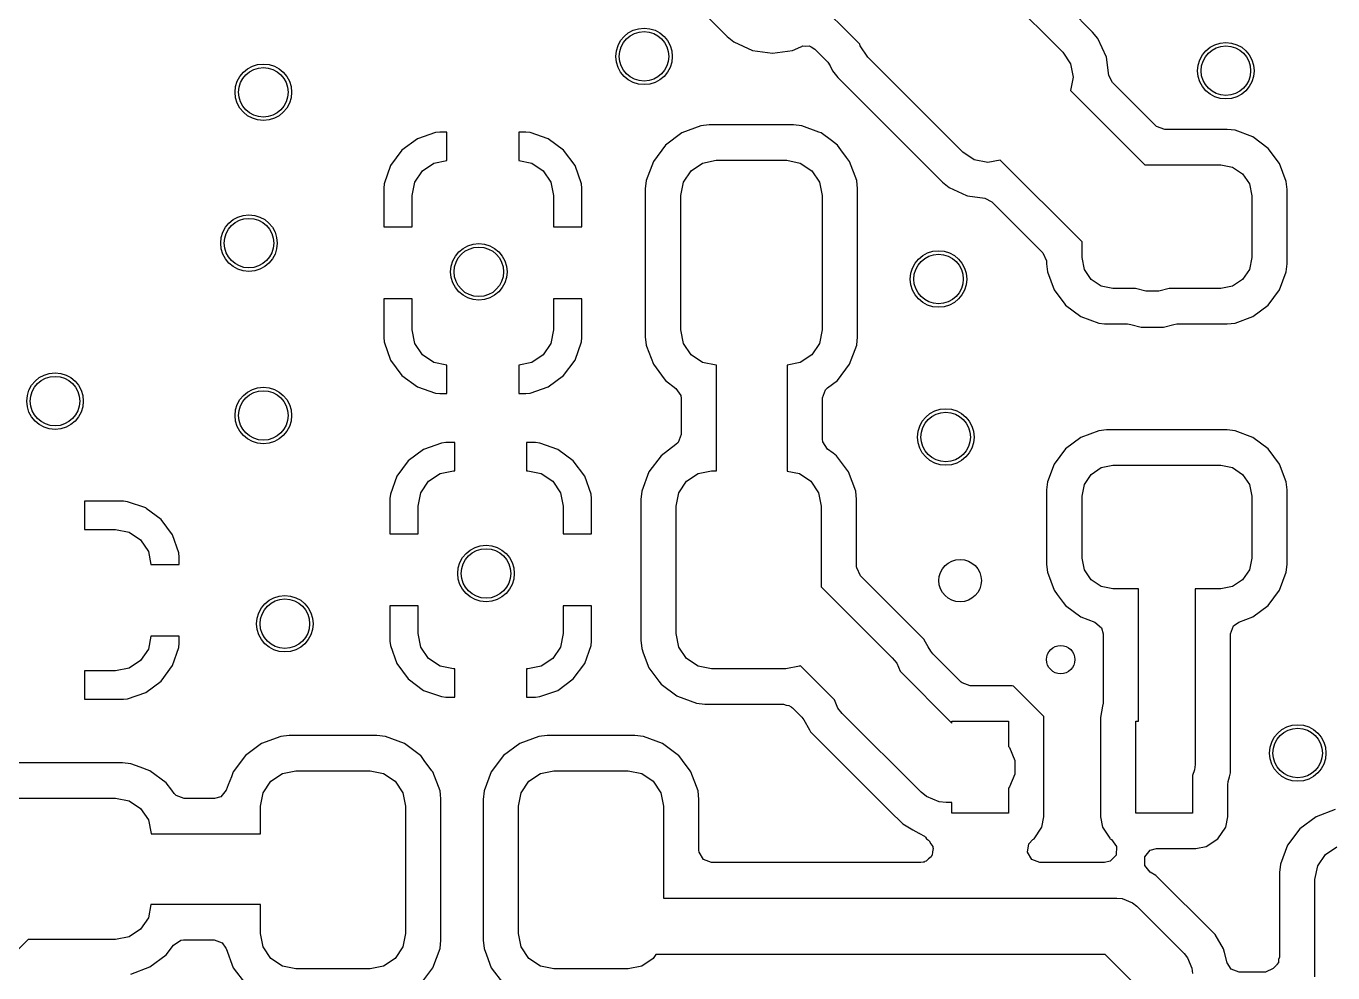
# Model space of a CAD drawing. Extents: x 4.82 to 6.81, y -4.86 to -2.87.
# Drawn here: x 5.8729 to 6.2367, y -4.2641 to -4.0005 of the extents above; entities that cross this region are included whole.
import ezdxf

# ---------------------------------------------------------------- set-up
doc = ezdxf.new("R2010")
doc.units = 0
doc.header["$MEASUREMENT"] = 0
doc.layers.add('BLACK', color=7, linetype='CONTINUOUS')

msp = doc.modelspace()

# ---------------------------------------------------------------- linework, layer by layer
at = {"layer": 'BLACK', "linetype": 'CONTINUOUS'}
for p, q in [((6.13503, -3.98134), (6.16148, -4.00779)), ((6.05147, -3.98683), (6.06805, -4.00341)), ((6.10497, -4.0055), (6.09109, -3.99163)), ((6.16979, -4.00215), (6.16333, -3.99568)), ((6.06805, -4.00341), (6.06989, -4.00489)), ((6.06989, -4.00489), (6.07505, -4.00725)), ((6.10506, -4.00598), (6.10497, -4.0055)), ((6.17127, -4.00398), (6.16979, -4.00215)), ((6.17362, -4.00914), (6.17127, -4.00398)), ((6.07505, -4.00725), (6.08065, -4.00805)), ((6.08065, -4.00805), (6.08626, -4.00725)), ((6.08626, -4.00725), (6.08852, -4.00622)), ((6.08852, -4.00622), (6.08882, -4.0062)), ((6.08882, -4.0062), (6.08906, -4.00602)), ((6.08906, -4.00602), (6.08998, -4.0061)), ((6.08998, -4.0061), (6.0909, -4.00603)), ((6.0909, -4.00603), (6.09121, -4.00621)), ((6.09121, -4.00621), (6.09145, -4.00623)), ((6.09145, -4.00623), (6.09245, -4.00693)), ((6.09245, -4.00693), (6.09604, -4.01052)), ((6.1072, -4.00918), (6.10506, -4.00598)), ((6.13364, -4.03563), (6.1072, -4.00918)), ((6.16148, -4.00779), (6.16362, -4.01098)), ((6.17435, -4.01421), (6.17362, -4.00914)), ((6.09604, -4.01052), (6.09675, -4.01155)), ((6.09675, -4.01155), (6.09741, -4.01298)), ((6.09741, -4.01298), (6.09741, -4.01298)), ((6.09741, -4.01298), (6.09889, -4.01482)), ((6.16362, -4.01098), (6.16436, -4.01475)), ((6.09889, -4.01482), (6.128, -4.04393)), ((6.16436, -4.01475), (6.16363, -4.01843)), ((6.17534, -4.01619), (6.17435, -4.01421)), ((6.1874, -4.02824), (6.17534, -4.01619)), ((6.16363, -4.01843), (6.18434, -4.03913)), ((5.98682, -4.03011), (5.98178, -4.03187)), ((5.98802, -4.02999), (5.98682, -4.03011)), ((5.98802, -4.02999), (5.98802, -4.02999)), ((5.99, -4.02999), (5.98802, -4.02999)), ((5.99, -4.0379), (5.99, -4.02999)), ((5.99, -4.02999), (5.99, -4.02999)), ((6.01197, -4.02999), (6.01, -4.02999)), ((6.01, -4.02999), (6.01, -4.02999)), ((6.01, -4.02999), (6.01, -4.0379)), ((6.01317, -4.03011), (6.01197, -4.02999)), ((6.01821, -4.03187), (6.01317, -4.03011)), ((6.01317, -4.03011), (6.01317, -4.03011)), ((6.05542, -4.03024), (6.05088, -4.03363)), ((6.06073, -4.02826), (6.05542, -4.03024)), ((6.05542, -4.03024), (6.05542, -4.03024)), ((6.06307, -4.028), (6.06073, -4.02826)), ((6.08653, -4.028), (6.06307, -4.028)), ((6.06307, -4.028), (6.06307, -4.028)), ((6.08887, -4.02826), (6.08653, -4.028)), ((6.08887, -4.02826), (6.08887, -4.02826)), ((6.09353, -4.02999), (6.08887, -4.02826)), ((6.08887, -4.02826), (6.08887, -4.02826)), ((6.09418, -4.03024), (6.09353, -4.02999)), ((6.09706, -4.03239), (6.09418, -4.03024)), ((6.09418, -4.03024), (6.09418, -4.03024)), ((6.18762, -4.02845), (6.1874, -4.02824)), ((6.18987, -4.02927), (6.18762, -4.02845)), ((6.20724, -4.02927), (6.18987, -4.02927)), ((6.20944, -4.02951), (6.20724, -4.02927)), ((6.20724, -4.02927), (6.20724, -4.02927)), ((6.21441, -4.03136), (6.20944, -4.02951)), ((6.20944, -4.02951), (6.20944, -4.02951)), ((6.20944, -4.02951), (6.20944, -4.02951)), ((5.98178, -4.03187), (5.97749, -4.03504)), ((6.02251, -4.03504), (6.01821, -4.03187)), ((6.05088, -4.03363), (6.04749, -4.03817)), ((6.05088, -4.03363), (6.05088, -4.03363)), ((6.09872, -4.03363), (6.09706, -4.03239)), ((6.09971, -4.03496), (6.09872, -4.03363)), ((6.21867, -4.03455), (6.21441, -4.03136)), ((6.22185, -4.0388), (6.21867, -4.03455)), ((5.97749, -4.03504), (5.97431, -4.03934)), ((5.97749, -4.03504), (5.97749, -4.03504)), ((5.98639, -4.03862), (5.99, -4.0379)), ((6.01, -4.0379), (6.01361, -4.03862)), ((6.02568, -4.03934), (6.02251, -4.03504)), ((6.02251, -4.03504), (6.02251, -4.03504)), ((6.04749, -4.03817), (6.04551, -4.04348)), ((6.04749, -4.03817), (6.04749, -4.03817)), ((6.06119, -4.03862), (6.06496, -4.03787)), ((6.06496, -4.03787), (6.08464, -4.03787)), ((6.08464, -4.03787), (6.08841, -4.03862)), ((6.10128, -4.03705), (6.09971, -4.03496)), ((6.10212, -4.03817), (6.10128, -4.03705)), ((6.1041, -4.04348), (6.10212, -4.03817)), ((6.13684, -4.03776), (6.13364, -4.03563)), ((6.1406, -4.03851), (6.13684, -4.03776)), ((6.14405, -4.03782), (6.1406, -4.03851)), ((6.16684, -4.06061), (6.14405, -4.03782)), ((5.97431, -4.03934), (5.97255, -4.04438)), ((5.98106, -4.04394), (5.9832, -4.04075)), ((5.9832, -4.04075), (5.98639, -4.03862)), ((6.01361, -4.03862), (6.0168, -4.04075)), ((6.0168, -4.04075), (6.01893, -4.04394)), ((6.02744, -4.04438), (6.02568, -4.03934)), ((6.05587, -4.04394), (6.058, -4.04075)), ((6.058, -4.04075), (6.06119, -4.03862)), ((6.08841, -4.03862), (6.0916, -4.04075)), ((6.0916, -4.04075), (6.09374, -4.04394)), ((6.18434, -4.03913), (6.20547, -4.03913)), ((6.20547, -4.03913), (6.20876, -4.03979)), ((6.20876, -4.03979), (6.21156, -4.04165)), ((6.21156, -4.04165), (6.21343, -4.04445)), ((6.22371, -4.04378), (6.22185, -4.0388)), ((5.97255, -4.04438), (5.97244, -4.04558)), ((5.97244, -4.04558), (5.97244, -4.05641)), ((5.97255, -4.04438), (5.97255, -4.04438)), ((5.98031, -4.04771), (5.98106, -4.04394)), ((6.01893, -4.04394), (6.01968, -4.04771)), ((6.02756, -4.04558), (6.02744, -4.04438)), ((6.02756, -4.05641), (6.02756, -4.04558)), ((6.02756, -4.04558), (6.02756, -4.04558)), ((6.04551, -4.04348), (6.04525, -4.04582)), ((6.05512, -4.04771), (6.05587, -4.04394)), ((6.09374, -4.04394), (6.09449, -4.04771)), ((6.10435, -4.04582), (6.1041, -4.04348)), ((6.128, -4.04393), (6.12984, -4.04541)), ((6.12984, -4.04541), (6.13467, -4.04762)), ((6.21343, -4.04445), (6.21408, -4.04774)), ((6.22394, -4.04598), (6.22371, -4.04378)), ((5.98031, -4.05641), (5.98031, -4.04771)), ((6.01968, -4.04771), (6.01968, -4.05641)), ((6.04525, -4.04582), (6.04525, -4.087)), ((6.05512, -4.08511), (6.05512, -4.04771)), ((6.09449, -4.04771), (6.09449, -4.08511)), ((6.10435, -4.087), (6.10435, -4.04582)), ((6.13467, -4.04762), (6.13499, -4.04777)), ((6.13499, -4.04777), (6.13974, -4.04845)), ((6.13974, -4.04845), (6.14172, -4.04944)), ((6.21408, -4.04774), (6.21408, -4.06497)), ((6.22394, -4.06674), (6.22394, -4.04598)), ((6.14172, -4.04944), (6.15595, -4.06367)), ((5.97244, -4.05641), (5.97244, -4.05641)), ((5.97244, -4.05641), (5.98031, -4.05641)), ((6.01968, -4.05641), (6.02756, -4.05641)), ((6.02756, -4.05641), (6.02756, -4.05641)), ((6.15595, -4.06367), (6.15696, -4.06584)), ((6.16684, -4.06497), (6.16684, -4.06061)), ((6.15696, -4.06584), (6.15697, -4.06614)), ((6.15697, -4.06614), (6.15697, -4.06674)), ((6.15697, -4.06674), (6.15721, -4.06894)), ((6.16749, -4.06826), (6.16684, -4.06497)), ((6.21408, -4.06497), (6.21343, -4.06826)), ((6.22371, -4.06894), (6.22394, -4.06674)), ((6.15721, -4.06894), (6.15721, -4.06894)), ((6.15721, -4.06894), (6.15721, -4.06894)), ((6.15721, -4.06894), (6.15907, -4.07391)), ((6.16936, -4.07106), (6.16749, -4.06826)), ((6.17215, -4.07293), (6.16936, -4.07106)), ((6.21156, -4.07106), (6.20876, -4.07293)), ((6.21343, -4.06826), (6.21156, -4.07106)), ((6.22185, -4.07391), (6.22371, -4.06894)), ((6.15907, -4.07391), (6.16094, -4.07641)), ((6.17545, -4.07358), (6.17215, -4.07293)), ((6.18174, -4.07358), (6.17545, -4.07358)), ((6.18461, -4.07435), (6.18174, -4.07358)), ((6.1882, -4.07435), (6.18461, -4.07435)), ((6.19107, -4.07358), (6.1882, -4.07435)), ((6.20547, -4.07358), (6.19107, -4.07358)), ((6.20876, -4.07293), (6.20547, -4.07358)), ((6.21867, -4.07817), (6.22185, -4.07391)), ((5.97244, -4.07641), (5.97244, -4.08725)), ((5.98031, -4.07641), (5.97244, -4.07641)), ((5.97244, -4.07641), (5.97244, -4.07641)), ((5.98031, -4.08511), (5.98031, -4.07641)), ((6.02756, -4.07641), (6.01968, -4.07641)), ((6.01968, -4.07641), (6.01968, -4.08511)), ((6.02756, -4.08725), (6.02756, -4.07641)), ((6.02756, -4.07641), (6.02756, -4.07641)), ((6.16094, -4.07641), (6.16187, -4.07766)), ((6.16187, -4.07766), (6.16225, -4.07817)), ((6.16225, -4.07817), (6.1665, -4.08135)), ((6.21441, -4.08135), (6.21867, -4.07817)), ((6.1665, -4.08135), (6.17148, -4.08321)), ((6.20944, -4.08321), (6.21441, -4.08135)), ((5.98106, -4.08888), (5.98031, -4.08511)), ((6.01968, -4.08511), (6.01893, -4.08888)), ((6.05587, -4.08888), (6.05512, -4.08511)), ((6.09449, -4.08511), (6.09374, -4.08888)), ((6.17148, -4.08321), (6.17311, -4.08338)), ((6.17311, -4.08338), (6.17368, -4.08344)), ((6.17368, -4.08344), (6.17368, -4.08344)), ((6.17368, -4.08344), (6.17368, -4.08344)), ((6.17368, -4.08344), (6.17953, -4.08344)), ((6.17953, -4.08344), (6.18043, -4.08356)), ((6.18043, -4.08356), (6.18329, -4.08433)), ((6.18329, -4.08433), (6.18329, -4.08433)), ((6.18329, -4.08433), (6.18952, -4.08433)), ((6.18952, -4.08433), (6.19238, -4.08356)), ((6.18952, -4.08433), (6.18952, -4.08433)), ((6.19238, -4.08356), (6.19328, -4.08344)), ((6.19328, -4.08344), (6.20724, -4.08344)), ((6.20724, -4.08344), (6.20944, -4.08321)), ((6.20724, -4.08344), (6.20724, -4.08344)), ((5.97244, -4.08725), (5.97255, -4.08844)), ((5.97255, -4.08844), (5.97431, -4.09348)), ((5.9832, -4.09207), (5.98106, -4.08888)), ((6.01893, -4.08888), (6.0168, -4.09207)), ((6.02568, -4.09348), (6.02744, -4.08844)), ((6.02744, -4.08844), (6.02756, -4.08725)), ((6.02744, -4.08844), (6.02744, -4.08844)), ((6.04525, -4.087), (6.04525, -4.087)), ((6.04525, -4.087), (6.04551, -4.08934)), ((6.04551, -4.08934), (6.04551, -4.08934)), ((6.04551, -4.08934), (6.04551, -4.08934)), ((6.04551, -4.08934), (6.04562, -4.08964)), ((6.058, -4.09207), (6.05587, -4.08888)), ((6.09374, -4.08888), (6.0916, -4.09207)), ((6.10212, -4.09465), (6.1041, -4.08934)), ((6.1041, -4.08934), (6.10435, -4.087)), ((5.98639, -4.0942), (5.9832, -4.09207)), ((6.0168, -4.09207), (6.01361, -4.0942)), ((6.04562, -4.08964), (6.04749, -4.09465)), ((6.06119, -4.0942), (6.058, -4.09207)), ((6.0916, -4.09207), (6.08841, -4.0942)), ((5.97431, -4.09348), (5.97749, -4.09778)), ((5.99, -4.09492), (5.98639, -4.0942)), ((5.99, -4.10283), (5.99, -4.09492)), ((6.01361, -4.0942), (6.01, -4.09492)), ((6.01, -4.09492), (6.01, -4.10283)), ((6.02251, -4.09778), (6.02568, -4.09348)), ((6.04749, -4.09465), (6.04749, -4.09465)), ((6.04749, -4.09465), (6.05054, -4.09874)), ((6.06496, -4.09495), (6.06119, -4.0942)), ((6.06506, -4.09495), (6.06496, -4.09495)), ((6.06506, -4.12435), (6.06506, -4.09495)), ((6.08841, -4.0942), (6.08474, -4.09493)), ((6.08474, -4.09493), (6.08474, -4.12443)), ((6.09872, -4.09919), (6.10212, -4.09465)), ((5.97749, -4.09778), (5.97749, -4.09778)), ((5.97749, -4.09778), (5.98178, -4.10095)), ((6.01821, -4.10095), (6.02251, -4.09778)), ((6.02251, -4.09778), (6.02251, -4.09778)), ((6.05054, -4.09874), (6.05088, -4.09919)), ((6.05088, -4.09919), (6.05379, -4.10137)), ((6.09601, -4.10122), (6.09872, -4.09919)), ((5.98178, -4.10095), (5.98682, -4.10272)), ((5.98682, -4.10272), (5.98682, -4.10272)), ((5.98682, -4.10272), (5.98802, -4.10283)), ((5.98802, -4.10283), (5.99, -4.10283)), ((5.99, -4.10283), (5.99, -4.10283)), ((6.01, -4.10283), (6.01, -4.10283)), ((6.01, -4.10283), (6.01197, -4.10283)), ((6.01197, -4.10283), (6.01317, -4.10272)), ((6.01197, -4.10283), (6.01197, -4.10283)), ((6.01317, -4.10272), (6.01821, -4.10095)), ((6.05379, -4.10137), (6.0551, -4.10337)), ((6.0551, -4.10337), (6.05519, -4.10417)), ((6.0946, -4.10402), (6.09542, -4.10177)), ((6.09542, -4.10177), (6.09601, -4.10122)), ((6.05519, -4.10417), (6.05519, -4.11421)), ((6.0946, -4.11548), (6.0946, -4.10402)), ((6.05519, -4.11421), (6.05437, -4.11646)), ((6.17148, -4.11317), (6.1665, -4.11502)), ((6.17368, -4.11293), (6.17148, -4.11317)), ((6.20724, -4.11293), (6.17368, -4.11293)), ((6.17368, -4.11293), (6.17368, -4.11293)), ((6.20944, -4.11317), (6.20724, -4.11293)), ((6.20724, -4.11293), (6.20724, -4.11293)), ((6.21441, -4.11502), (6.20944, -4.11317)), ((6.20944, -4.11317), (6.20944, -4.11317)), ((6.20944, -4.11317), (6.20944, -4.11317)), ((5.98349, -4.11836), (5.9792, -4.12153)), ((5.98854, -4.11659), (5.98349, -4.11836)), ((5.98973, -4.11648), (5.98854, -4.11659)), ((5.9922, -4.11648), (5.98973, -4.11648)), ((5.98973, -4.11648), (5.98973, -4.11648)), ((5.9922, -4.12435), (5.9922, -4.11648)), ((5.9922, -4.11648), (5.9922, -4.11648)), ((6.01467, -4.11648), (6.0122, -4.11648)), ((6.0122, -4.11648), (6.0122, -4.11648)), ((6.0122, -4.11648), (6.0122, -4.12435)), ((6.01587, -4.11659), (6.01467, -4.11648)), ((6.02091, -4.11836), (6.01587, -4.11659)), ((6.01587, -4.11659), (6.01587, -4.11659)), ((6.0252, -4.12153), (6.02091, -4.11836)), ((6.05379, -4.11701), (6.04964, -4.12012)), ((6.05437, -4.11646), (6.05379, -4.11701)), ((6.0947, -4.11628), (6.0946, -4.11548)), ((6.09601, -4.11828), (6.0947, -4.11628)), ((6.09756, -4.11945), (6.09601, -4.11828)), ((6.16225, -4.11821), (6.15907, -4.12246)), ((6.1665, -4.11502), (6.16225, -4.11821)), ((6.16225, -4.11821), (6.16225, -4.11821)), ((6.1665, -4.11502), (6.1665, -4.11502)), ((6.21867, -4.11821), (6.21441, -4.11502)), ((6.22185, -4.12246), (6.21867, -4.11821)), ((5.9792, -4.12153), (5.97603, -4.12582)), ((5.9792, -4.12153), (5.9792, -4.12153)), ((6.02838, -4.12582), (6.0252, -4.12153)), ((6.0252, -4.12153), (6.0252, -4.12153)), ((6.04964, -4.12012), (6.04624, -4.12466)), ((6.04964, -4.12012), (6.04964, -4.12012)), ((6.09846, -4.12012), (6.09756, -4.11945)), ((6.10186, -4.12466), (6.09846, -4.12012)), ((5.97603, -4.12582), (5.97426, -4.13087)), ((5.98491, -4.12724), (5.9881, -4.1251)), ((5.9881, -4.1251), (5.99187, -4.12435)), ((5.99187, -4.12435), (5.9922, -4.12435)), ((6.0122, -4.12435), (6.01254, -4.12435)), ((6.01254, -4.12435), (6.0163, -4.1251)), ((6.0163, -4.1251), (6.01949, -4.12724)), ((6.03014, -4.13087), (6.02838, -4.12582)), ((6.04624, -4.12466), (6.04426, -4.12997)), ((6.04624, -4.12466), (6.04624, -4.12466)), ((6.05676, -4.12724), (6.05995, -4.1251)), ((6.05995, -4.1251), (6.06372, -4.12435)), ((6.06372, -4.12435), (6.06506, -4.12435)), ((6.08474, -4.12443), (6.08815, -4.1251)), ((6.08815, -4.1251), (6.09135, -4.12724)), ((6.10384, -4.12997), (6.10186, -4.12466)), ((6.15907, -4.12246), (6.15721, -4.12744)), ((6.15907, -4.12246), (6.15907, -4.12246)), ((6.16749, -4.12811), (6.16936, -4.12532)), ((6.16936, -4.12532), (6.17215, -4.12345)), ((6.17215, -4.12345), (6.17545, -4.12279)), ((6.17545, -4.12279), (6.20547, -4.12279)), ((6.20547, -4.12279), (6.20876, -4.12345)), ((6.20876, -4.12345), (6.21156, -4.12532)), ((6.21156, -4.12532), (6.21343, -4.12811)), ((6.22371, -4.12744), (6.22185, -4.12246)), ((5.98277, -4.13043), (5.98491, -4.12724)), ((6.01949, -4.12724), (6.02163, -4.13043)), ((6.05462, -4.13043), (6.05676, -4.12724)), ((6.09135, -4.12724), (6.09348, -4.13043)), ((6.15721, -4.12744), (6.15697, -4.12964)), ((6.16684, -4.13141), (6.16749, -4.12811)), ((6.21343, -4.12811), (6.21408, -4.13141)), ((6.22394, -4.12964), (6.22371, -4.12744)), ((5.89992, -4.13282), (5.88908, -4.13282)), ((5.88908, -4.13282), (5.88908, -4.13282)), ((5.88908, -4.13282), (5.88908, -4.14069)), ((5.90111, -4.13293), (5.89992, -4.13282)), ((5.90616, -4.13469), (5.90111, -4.13293)), ((5.90111, -4.13293), (5.90111, -4.13293)), ((5.97426, -4.13087), (5.97415, -4.13206)), ((5.97415, -4.13206), (5.97415, -4.14191)), ((5.97426, -4.13087), (5.97426, -4.13087)), ((5.98202, -4.1342), (5.98277, -4.13043)), ((6.02163, -4.13043), (6.02238, -4.1342)), ((6.03025, -4.13206), (6.03014, -4.13087)), ((6.03025, -4.14191), (6.03025, -4.13206)), ((6.03025, -4.13206), (6.03025, -4.13206)), ((6.04426, -4.12997), (6.04401, -4.13231)), ((6.04401, -4.13231), (6.04401, -4.17151)), ((6.05387, -4.1342), (6.05462, -4.13043)), ((6.09348, -4.13043), (6.09423, -4.1342)), ((6.10409, -4.13231), (6.10384, -4.12997)), ((6.10409, -4.15106), (6.10409, -4.13231)), ((6.10409, -4.13231), (6.10409, -4.13231)), ((6.15697, -4.12964), (6.15697, -4.1504)), ((6.16684, -4.14863), (6.16684, -4.13141)), ((6.21408, -4.13141), (6.21408, -4.14863)), ((6.22394, -4.1504), (6.22394, -4.12964)), ((5.9063, -4.1348), (5.90616, -4.13469)), ((5.91045, -4.13787), (5.9063, -4.1348)), ((5.9063, -4.1348), (5.9063, -4.1348)), ((5.98202, -4.14191), (5.98202, -4.1342)), ((6.02238, -4.1342), (6.02238, -4.14191)), ((6.05387, -4.16963), (6.05387, -4.1342)), ((6.09423, -4.1342), (6.09423, -4.1566)), ((5.91362, -4.14216), (5.91045, -4.13787)), ((5.91045, -4.13787), (5.91045, -4.13787)), ((5.88908, -4.14069), (5.89778, -4.14069)), ((5.89778, -4.14069), (5.90155, -4.14144)), ((5.90155, -4.14144), (5.90474, -4.14358)), ((5.90474, -4.14358), (5.90688, -4.14677)), ((5.91539, -4.1472), (5.91362, -4.14216)), ((5.97415, -4.14191), (5.97415, -4.14191)), ((5.97415, -4.14191), (5.98202, -4.14191)), ((6.02238, -4.14191), (6.03025, -4.14191)), ((6.03025, -4.14191), (6.03025, -4.14191)), ((5.90688, -4.14677), (5.90759, -4.15038)), ((5.9155, -4.1484), (5.91539, -4.1472)), ((5.90759, -4.15038), (5.9155, -4.15038)), ((5.9155, -4.15038), (5.9155, -4.1484)), ((5.9155, -4.1484), (5.9155, -4.1484)), ((5.9155, -4.15038), (5.9155, -4.15038)), ((6.1041, -4.15137), (6.10409, -4.15106)), ((6.15697, -4.1504), (6.15721, -4.1526)), ((6.16749, -4.15193), (6.16684, -4.14863)), ((6.21408, -4.14863), (6.21343, -4.15193)), ((6.22371, -4.1526), (6.22394, -4.1504)), ((6.10512, -4.15354), (6.1041, -4.15137)), ((6.11903, -4.16745), (6.10512, -4.15354)), ((6.15721, -4.1526), (6.15721, -4.1526)), ((6.15721, -4.1526), (6.15721, -4.1526)), ((6.15721, -4.1526), (6.15907, -4.15758)), ((6.16936, -4.15472), (6.16749, -4.15193)), ((6.17215, -4.15659), (6.16936, -4.15472)), ((6.21156, -4.15472), (6.20876, -4.15659)), ((6.21343, -4.15193), (6.21156, -4.15472)), ((6.22185, -4.15758), (6.22371, -4.1526)), ((6.09423, -4.1566), (6.11401, -4.17638)), ((6.15907, -4.15758), (6.15996, -4.15877)), ((6.17545, -4.15724), (6.17215, -4.15659)), ((6.18258, -4.15724), (6.17545, -4.15724)), ((6.18258, -4.19409), (6.18258, -4.15724)), ((6.20547, -4.15724), (6.19833, -4.15724)), ((6.19833, -4.15724), (6.19833, -4.20612)), ((6.20876, -4.15659), (6.20547, -4.15724)), ((6.21867, -4.16183), (6.22185, -4.15758)), ((5.97415, -4.16191), (5.97415, -4.17176)), ((5.98202, -4.16191), (5.97415, -4.16191)), ((5.97415, -4.16191), (5.97415, -4.16191)), ((5.98202, -4.16963), (5.98202, -4.16191)), ((6.03025, -4.16191), (6.02238, -4.16191)), ((6.02238, -4.16191), (6.02238, -4.16963)), ((6.03025, -4.17176), (6.03025, -4.16191)), ((6.03025, -4.16191), (6.03025, -4.16191)), ((6.15996, -4.15877), (6.16163, -4.161)), ((6.16163, -4.161), (6.16225, -4.16183)), ((6.16225, -4.16183), (6.1665, -4.16501)), ((6.21441, -4.16501), (6.21867, -4.16183)), ((6.1665, -4.16501), (6.1665, -4.16501)), ((6.1665, -4.16501), (6.1665, -4.16501)), ((6.1665, -4.16501), (6.1665, -4.16501)), ((6.1665, -4.16501), (6.17044, -4.16648)), ((6.21047, -4.16648), (6.21441, -4.16501)), ((6.11915, -4.16757), (6.11903, -4.16745)), ((6.11903, -4.16745), (6.11903, -4.16745)), ((6.12282, -4.17124), (6.11915, -4.16757)), ((6.11915, -4.16757), (6.11915, -4.16757)), ((6.17044, -4.16648), (6.17227, -4.16804)), ((6.17227, -4.16804), (6.17272, -4.16976)), ((6.20819, -4.16976), (6.20901, -4.16751)), ((6.20901, -4.16751), (6.21047, -4.16648)), ((5.90759, -4.17038), (5.90688, -4.17399)), ((5.9155, -4.17038), (5.90759, -4.17038)), ((5.91539, -4.17355), (5.9155, -4.17235)), ((5.9155, -4.17235), (5.9155, -4.17038)), ((5.9155, -4.17038), (5.9155, -4.17038)), ((5.97415, -4.17176), (5.97426, -4.17296)), ((5.97426, -4.17296), (5.97603, -4.178)), ((5.98277, -4.1734), (5.98202, -4.16963)), ((6.02238, -4.16963), (6.02163, -4.1734)), ((6.02838, -4.178), (6.03014, -4.17296)), ((6.03014, -4.17296), (6.03025, -4.17176)), ((6.03014, -4.17296), (6.03014, -4.17296)), ((6.04401, -4.17151), (6.04401, -4.17152)), ((6.04401, -4.17152), (6.04426, -4.17386)), ((6.05462, -4.1734), (6.05387, -4.16963)), ((6.12329, -4.17206), (6.12282, -4.17124)), ((6.12282, -4.17124), (6.12282, -4.17124)), ((6.12282, -4.17124), (6.12282, -4.17124)), ((6.12404, -4.17336), (6.12329, -4.17206)), ((6.17272, -4.16976), (6.17272, -4.18907)), ((6.20819, -4.20845), (6.20819, -4.16976)), ((5.90688, -4.17399), (5.90474, -4.17718)), ((5.91362, -4.17859), (5.91539, -4.17355)), ((5.91539, -4.17355), (5.91539, -4.17355)), ((5.98491, -4.17659), (5.98277, -4.1734)), ((5.9881, -4.17872), (5.98491, -4.17659)), ((6.01949, -4.17659), (6.0163, -4.17872)), ((6.02163, -4.1734), (6.01949, -4.17659)), ((6.04426, -4.17386), (6.04426, -4.17386)), ((6.04426, -4.17386), (6.04426, -4.17386)), ((6.04426, -4.17386), (6.04468, -4.17498)), ((6.04468, -4.17498), (6.04624, -4.17917)), ((6.05676, -4.17659), (6.05462, -4.1734)), ((6.05995, -4.17872), (6.05676, -4.17659)), ((6.11401, -4.17638), (6.11524, -4.17787)), ((6.12475, -4.17458), (6.12404, -4.17336)), ((6.12531, -4.17531), (6.12475, -4.17458)), ((6.1332, -4.1832), (6.12531, -4.17531)), ((5.89778, -4.18006), (5.88908, -4.18006)), ((5.88908, -4.18006), (5.88908, -4.18794)), ((5.90155, -4.17931), (5.89778, -4.18006)), ((5.90474, -4.17718), (5.90155, -4.17931)), ((5.91045, -4.18289), (5.91362, -4.17859)), ((5.97603, -4.178), (5.9792, -4.1823)), ((5.99187, -4.17947), (5.9881, -4.17872)), ((5.9922, -4.17947), (5.99187, -4.17947)), ((5.9922, -4.18735), (5.9922, -4.17947)), ((6.01254, -4.17947), (6.0122, -4.17947)), ((6.0122, -4.17947), (6.0122, -4.18735)), ((6.0163, -4.17872), (6.01254, -4.17947)), ((6.0252, -4.1823), (6.02838, -4.178)), ((6.04624, -4.17917), (6.04624, -4.17917)), ((6.04624, -4.17917), (6.04903, -4.18289)), ((6.06372, -4.17947), (6.05995, -4.17872)), ((6.08439, -4.17947), (6.06372, -4.17947)), ((6.08815, -4.17872), (6.08439, -4.17947)), ((6.08837, -4.17858), (6.08815, -4.17872)), ((6.09794, -4.18815), (6.08837, -4.17858)), ((6.11524, -4.17787), (6.11524, -4.17787)), ((6.11524, -4.17787), (6.11617, -4.18012)), ((6.11617, -4.18012), (6.13063, -4.19458)), ((5.90616, -4.18606), (5.91045, -4.18289)), ((5.91045, -4.18289), (5.91045, -4.18289)), ((5.9792, -4.1823), (5.9792, -4.1823)), ((5.9792, -4.1823), (5.98349, -4.18547)), ((6.02091, -4.18547), (6.0252, -4.1823)), ((6.0252, -4.1823), (6.0252, -4.1823)), ((6.04903, -4.18289), (6.04964, -4.18371)), ((6.04964, -4.18371), (6.04964, -4.18371)), ((6.04964, -4.18371), (6.05402, -4.18698)), ((6.13343, -4.18341), (6.1332, -4.1832)), ((6.13568, -4.18423), (6.13343, -4.18341)), ((5.90111, -4.18782), (5.90616, -4.18606)), ((5.98349, -4.18547), (5.98854, -4.18723)), ((5.98854, -4.18723), (5.98854, -4.18723)), ((5.98854, -4.18723), (5.98973, -4.18735)), ((5.98973, -4.18735), (5.9922, -4.18735)), ((5.9922, -4.18735), (5.9922, -4.18735)), ((6.0122, -4.18735), (6.0122, -4.18735)), ((6.0122, -4.18735), (6.01467, -4.18735)), ((6.01467, -4.18735), (6.01587, -4.18723)), ((6.01467, -4.18735), (6.01467, -4.18735)), ((6.01587, -4.18723), (6.02091, -4.18547)), ((6.05402, -4.18698), (6.05418, -4.1871)), ((6.05418, -4.1871), (6.05948, -4.18908)), ((6.14735, -4.18423), (6.13568, -4.18423)), ((6.14773, -4.18431), (6.14735, -4.18423)), ((6.14735, -4.18423), (6.14735, -4.18423)), ((6.15617, -4.19274), (6.14773, -4.18431)), ((5.88908, -4.18794), (5.88908, -4.18794)), ((5.88908, -4.18794), (5.89992, -4.18794)), ((5.89992, -4.18794), (5.90111, -4.18782)), ((5.89992, -4.18794), (5.89992, -4.18794)), ((6.05948, -4.18908), (6.06183, -4.18933)), ((6.06183, -4.18933), (6.08373, -4.18933)), ((6.08373, -4.18933), (6.08445, -4.1896)), ((6.08445, -4.1896), (6.08521, -4.18966)), ((6.08521, -4.18966), (6.08584, -4.1901)), ((6.08584, -4.1901), (6.08598, -4.19015)), ((6.08598, -4.19015), (6.08621, -4.19036)), ((6.08621, -4.19036), (6.0888, -4.19295)), ((6.09887, -4.19039), (6.09794, -4.18815)), ((6.10009, -4.19188), (6.09887, -4.19039)), ((6.09887, -4.19039), (6.09887, -4.19039)), ((6.17259, -4.18991), (6.17197, -4.19302)), ((6.17272, -4.18907), (6.17256, -4.1899)), ((6.17256, -4.1899), (6.17259, -4.18991)), ((6.0888, -4.19295), (6.08935, -4.19368)), ((6.08935, -4.19368), (6.09096, -4.19646)), ((6.12206, -4.21385), (6.10009, -4.19188)), ((6.13063, -4.19458), (6.13063, -4.19409)), ((6.13063, -4.19409), (6.14638, -4.19409)), ((6.14638, -4.19409), (6.14638, -4.20111)), ((6.15622, -4.19302), (6.15617, -4.19274)), ((6.15622, -4.19409), (6.15622, -4.19302)), ((6.15622, -4.21968), (6.15622, -4.19409)), ((6.17197, -4.19302), (6.17197, -4.19409)), ((6.17197, -4.19409), (6.17197, -4.21968)), ((6.18181, -4.21968), (6.18181, -4.19409)), ((6.18181, -4.19409), (6.18258, -4.19409)), ((5.94373, -4.19828), (5.93842, -4.20026)), ((5.94608, -4.19803), (5.94373, -4.19828)), ((5.97052, -4.19803), (5.94608, -4.19803)), ((5.94608, -4.19803), (5.94608, -4.19803)), ((5.97287, -4.19828), (5.97052, -4.19803)), ((5.97817, -4.20026), (5.97287, -4.19828)), ((6.01558, -4.19828), (6.01027, -4.20026)), ((6.01793, -4.19803), (6.01558, -4.19828)), ((6.04237, -4.19803), (6.01793, -4.19803)), ((6.01793, -4.19803), (6.01793, -4.19803)), ((6.04472, -4.19828), (6.04237, -4.19803)), ((6.05003, -4.20026), (6.04472, -4.19828)), ((6.09096, -4.19646), (6.09128, -4.19702)), ((6.09128, -4.19702), (6.09128, -4.19702)), ((6.09128, -4.19702), (6.11325, -4.21899)), ((5.93842, -4.20026), (5.93389, -4.20366)), ((5.93842, -4.20026), (5.93842, -4.20026)), ((5.98266, -4.20362), (5.97817, -4.20026)), ((5.97817, -4.20026), (5.97817, -4.20026)), ((6.01027, -4.20026), (6.00574, -4.20366)), ((6.01027, -4.20026), (6.01027, -4.20026)), ((6.05452, -4.20362), (6.05003, -4.20026)), ((6.05003, -4.20026), (6.05003, -4.20026)), ((6.14638, -4.20111), (6.14669, -4.20142)), ((6.14669, -4.20142), (6.14816, -4.20497)), ((5.89967, -4.20563), (5.8585, -4.20563)), ((5.90201, -4.20589), (5.89967, -4.20563)), ((5.93389, -4.20366), (5.93049, -4.20819)), ((5.93389, -4.20366), (5.93389, -4.20366)), ((5.98271, -4.20366), (5.98266, -4.20362)), ((5.98371, -4.20499), (5.98271, -4.20366)), ((5.98586, -4.20787), (5.98371, -4.20499)), ((6.00574, -4.20366), (6.00234, -4.20819)), ((6.00574, -4.20366), (6.00574, -4.20366)), ((6.05456, -4.20366), (6.05452, -4.20362)), ((6.05556, -4.20499), (6.05456, -4.20366)), ((6.05771, -4.20787), (6.05556, -4.20499)), ((6.14816, -4.20497), (6.14816, -4.20881)), ((5.90465, -4.20687), (5.90201, -4.20589)), ((5.90201, -4.20589), (5.90201, -4.20589)), ((5.90201, -4.20589), (5.90201, -4.20589)), ((5.90732, -4.20787), (5.90465, -4.20687)), ((5.91186, -4.21126), (5.90732, -4.20787)), ((5.90732, -4.20787), (5.90732, -4.20787)), ((5.93049, -4.20819), (5.92999, -4.20955)), ((5.93049, -4.20819), (5.93049, -4.20819)), ((5.94101, -4.21077), (5.9442, -4.20864)), ((5.9442, -4.20864), (5.94796, -4.20789)), ((5.94796, -4.20789), (5.96863, -4.20789)), ((5.96863, -4.20789), (5.9724, -4.20864)), ((5.9724, -4.20864), (5.97559, -4.21077)), ((5.98611, -4.20819), (5.98586, -4.20787)), ((5.98809, -4.2135), (5.98611, -4.20819)), ((6.00234, -4.20819), (6.00036, -4.2135)), ((6.00234, -4.20819), (6.00234, -4.20819)), ((6.01286, -4.21077), (6.01605, -4.20864)), ((6.01605, -4.20864), (6.01982, -4.20789)), ((6.01982, -4.20789), (6.04048, -4.20789)), ((6.04048, -4.20789), (6.04425, -4.20864)), ((6.04425, -4.20864), (6.04744, -4.21077)), ((6.05796, -4.20819), (6.05771, -4.20787)), ((6.05994, -4.2135), (6.05796, -4.20819)), ((6.14816, -4.20881), (6.14669, -4.21236)), ((6.19818, -4.20765), (6.19756, -4.20915)), ((6.19756, -4.20915), (6.19756, -4.21968)), ((6.19833, -4.20612), (6.19818, -4.20765)), ((6.2079, -4.20955), (6.20819, -4.20845)), ((5.91338, -4.2133), (5.91186, -4.21126)), ((5.91186, -4.21126), (5.91186, -4.21126)), ((5.92915, -4.21179), (5.92859, -4.2133)), ((5.92999, -4.20955), (5.92915, -4.21179)), ((5.93887, -4.21397), (5.94101, -4.21077)), ((5.97559, -4.21077), (5.97773, -4.21397)), ((6.01072, -4.21397), (6.01286, -4.21077)), ((6.04744, -4.21077), (6.04958, -4.21397)), ((6.14669, -4.21236), (6.14638, -4.21267)), ((6.14638, -4.21267), (6.14638, -4.21968)), ((6.20742, -4.21179), (6.20754, -4.21088)), ((6.20742, -4.22065), (6.20742, -4.21179)), ((6.20754, -4.21088), (6.2079, -4.20955)), ((5.86038, -4.2155), (5.89778, -4.2155)), ((5.89778, -4.2155), (5.90155, -4.21624)), ((5.90155, -4.21624), (5.90474, -4.21838)), ((5.91404, -4.21417), (5.91338, -4.2133)), ((5.91459, -4.21475), (5.91404, -4.21417)), ((5.91684, -4.21557), (5.91459, -4.21475)), ((5.92531, -4.21557), (5.91684, -4.21557)), ((5.92703, -4.21512), (5.92531, -4.21557)), ((5.92859, -4.2133), (5.92703, -4.21512)), ((5.93812, -4.21773), (5.93887, -4.21397)), ((5.97773, -4.21397), (5.97848, -4.21773)), ((5.98819, -4.21449), (5.98809, -4.2135)), ((5.98833, -4.2158), (5.98819, -4.21449)), ((5.98834, -4.21585), (5.98833, -4.2158)), ((5.98834, -4.25505), (5.98834, -4.21585)), ((5.98834, -4.21585), (5.98834, -4.21585)), ((6.00036, -4.2135), (6.00011, -4.21585)), ((6.00011, -4.21585), (6.00011, -4.25505)), ((6.00997, -4.21773), (6.01072, -4.21397)), ((6.04958, -4.21397), (6.05033, -4.21773)), ((6.06019, -4.21585), (6.05994, -4.2135)), ((6.06019, -4.22994), (6.06019, -4.21585)), ((6.06019, -4.21585), (6.06019, -4.21585)), ((6.12355, -4.21507), (6.12206, -4.21385)), ((6.1271, -4.21654), (6.12355, -4.21507)), ((6.12902, -4.21673), (6.1271, -4.21654)), ((6.1271, -4.21654), (6.1271, -4.21654)), ((6.13063, -4.21673), (6.12902, -4.21673)), ((6.13063, -4.21968), (6.13063, -4.21673)), ((5.90474, -4.21838), (5.90688, -4.22157)), ((5.93812, -4.22544), (5.93812, -4.21773)), ((5.97848, -4.21773), (5.97848, -4.25317)), ((6.00997, -4.25317), (6.00997, -4.21773)), ((6.05033, -4.21773), (6.05033, -4.24331)), ((6.11325, -4.21899), (6.11692, -4.22266)), ((6.14638, -4.21968), (6.13063, -4.21968)), ((6.15624, -4.21968), (6.15622, -4.21968)), ((6.15624, -4.22065), (6.15624, -4.21968)), ((6.17197, -4.21968), (6.17195, -4.21968)), ((6.17195, -4.21968), (6.17195, -4.22065)), ((6.19756, -4.21968), (6.18181, -4.21968)), ((6.23732, -4.21867), (6.23201, -4.22065)), ((5.90688, -4.22157), (5.90763, -4.22534)), ((6.11692, -4.22266), (6.11692, -4.22266)), ((6.11692, -4.22266), (6.11974, -4.22429)), ((6.15349, -4.22679), (6.15567, -4.22353)), ((6.15567, -4.22353), (6.15624, -4.22065)), ((6.17195, -4.22065), (6.17252, -4.22353)), ((6.17252, -4.22353), (6.17252, -4.22353)), ((6.17252, -4.22353), (6.17461, -4.22665)), ((6.20467, -4.22679), (6.20685, -4.22353)), ((6.20685, -4.22353), (6.20742, -4.22065)), ((6.22748, -4.22405), (6.22408, -4.22859)), ((6.23201, -4.22065), (6.22748, -4.22405)), ((6.22748, -4.22405), (6.22748, -4.22405)), ((6.23201, -4.22065), (6.23201, -4.22065)), ((5.90763, -4.22534), (5.90763, -4.22544)), ((5.90763, -4.22544), (5.93812, -4.22544)), ((6.11974, -4.22429), (6.12141, -4.22525)), ((6.12141, -4.22525), (6.12141, -4.22525)), ((6.12141, -4.22525), (6.12145, -4.22526)), ((6.12145, -4.22526), (6.12149, -4.22528)), ((6.12149, -4.22528), (6.12163, -4.22534)), ((6.12163, -4.22534), (6.12162, -4.22535)), ((6.12162, -4.22535), (6.12294, -4.22609)), ((6.12294, -4.22609), (6.12324, -4.22637)), ((6.12324, -4.22637), (6.12352, -4.22679)), ((6.12352, -4.22679), (6.12411, -4.22719)), ((6.12411, -4.22719), (6.12432, -4.22738)), ((6.12432, -4.22738), (6.12474, -4.22821)), ((6.15206, -4.22819), (6.15314, -4.22703)), ((6.15314, -4.22703), (6.15349, -4.22679)), ((6.17461, -4.22665), (6.1747, -4.22679)), ((6.1747, -4.22679), (6.17505, -4.22703)), ((6.17505, -4.22703), (6.17647, -4.22896)), ((6.20141, -4.22897), (6.20467, -4.22679)), ((6.06024, -4.23055), (6.06019, -4.22994)), ((6.06144, -4.23262), (6.06024, -4.23055)), ((6.12474, -4.22821), (6.12529, -4.22896)), ((6.12519, -4.23043), (6.12513, -4.23135)), ((6.1254, -4.22952), (6.12519, -4.23043)), ((6.12529, -4.22896), (6.12527, -4.22926)), ((6.12527, -4.22926), (6.1254, -4.22952)), ((6.15164, -4.23055), (6.15206, -4.22819)), ((6.15284, -4.23262), (6.15164, -4.23055)), ((6.17647, -4.22896), (6.17631, -4.23135)), ((6.18431, -4.23185), (6.18585, -4.23001)), ((6.18585, -4.23001), (6.1876, -4.22955)), ((6.1876, -4.22955), (6.19853, -4.22955)), ((6.19853, -4.22955), (6.20141, -4.22897)), ((6.19853, -4.22955), (6.19853, -4.22955)), ((6.22408, -4.22859), (6.2221, -4.23389)), ((6.22408, -4.22859), (6.22408, -4.22859)), ((6.23246, -4.23436), (6.2346, -4.23117)), ((6.2346, -4.23117), (6.23779, -4.22903)), ((6.06369, -4.23344), (6.06144, -4.23262)), ((6.12192, -4.23344), (6.06369, -4.23344)), ((6.12263, -4.23328), (6.12192, -4.23344)), ((6.12293, -4.23329), (6.12263, -4.23328)), ((6.1231, -4.23317), (6.12293, -4.23329)), ((6.12347, -4.23308), (6.1231, -4.23317)), ((6.12411, -4.23241), (6.12347, -4.23308)), ((6.12485, -4.23186), (6.12411, -4.23241)), ((6.12492, -4.23157), (6.12485, -4.23186)), ((6.12513, -4.23135), (6.12492, -4.23157)), ((6.15509, -4.23344), (6.15284, -4.23262)), ((6.1731, -4.23344), (6.15509, -4.23344)), ((6.17465, -4.23308), (6.1731, -4.23344)), ((6.17631, -4.23135), (6.17465, -4.23308)), ((6.18431, -4.23425), (6.18431, -4.23185)), ((6.18585, -4.23608), (6.18431, -4.23425)), ((6.2221, -4.23389), (6.22185, -4.23624)), ((6.23171, -4.23813), (6.23246, -4.23436)), ((6.18742, -4.23699), (6.18585, -4.23608)), ((6.20388, -4.25345), (6.18742, -4.23699)), ((6.22185, -4.23624), (6.22185, -4.25974)), ((6.23171, -4.26528), (6.23171, -4.23813)), ((5.90761, -4.24512), (5.90688, -4.24879)), ((5.93812, -4.24512), (5.90761, -4.24512)), ((5.93812, -4.25317), (5.93812, -4.24512)), ((6.05033, -4.24331), (6.17653, -4.24331)), ((6.17653, -4.24331), (6.17806, -4.24346)), ((6.17806, -4.24346), (6.1809, -4.24463)), ((6.1809, -4.24463), (6.18209, -4.24561)), ((6.18209, -4.24561), (6.19525, -4.25877)), ((5.90688, -4.24879), (5.90474, -4.25198)), ((5.90474, -4.25198), (5.90155, -4.25412)), ((5.93887, -4.25693), (5.93812, -4.25317)), ((5.97848, -4.25317), (5.97773, -4.25693)), ((6.01072, -4.25693), (6.00997, -4.25317)), ((5.87342, -4.25487), (5.8689, -4.25938)), ((5.89778, -4.25487), (5.87342, -4.25487)), ((5.90155, -4.25412), (5.89778, -4.25487)), ((5.91186, -4.2591), (5.91389, -4.25639)), ((5.91389, -4.25639), (5.9159, -4.25508)), ((5.9159, -4.25508), (5.91669, -4.25498)), ((5.91669, -4.25498), (5.92518, -4.25498)), ((5.92518, -4.25498), (5.92743, -4.2558)), ((5.92743, -4.2558), (5.92846, -4.25726)), ((5.98809, -4.2574), (5.98834, -4.25505)), ((6.00011, -4.25505), (6.00011, -4.25505)), ((6.00011, -4.25505), (6.00036, -4.2574)), ((6.20621, -4.25749), (6.20388, -4.25345)), ((5.90732, -4.2625), (5.91186, -4.2591)), ((5.92846, -4.25726), (5.92851, -4.2574)), ((5.92851, -4.2574), (5.92851, -4.2574)), ((5.92851, -4.2574), (5.93049, -4.26271)), ((5.94101, -4.26013), (5.93887, -4.25693)), ((5.9442, -4.26226), (5.94101, -4.26013)), ((5.97559, -4.26013), (5.9724, -4.26226)), ((5.97773, -4.25693), (5.97559, -4.26013)), ((5.98611, -4.26271), (5.98809, -4.2574)), ((6.00036, -4.2574), (6.00036, -4.2574)), ((6.00036, -4.2574), (6.00036, -4.2574)), ((6.00036, -4.2574), (6.001, -4.2591)), ((6.001, -4.2591), (6.00234, -4.26271)), ((6.01286, -4.26013), (6.01072, -4.25693)), ((6.01605, -4.26226), (6.01286, -4.26013)), ((6.04744, -4.26013), (6.04425, -4.26226)), ((6.04816, -4.25905), (6.04744, -4.26013)), ((6.17326, -4.25905), (6.04816, -4.25905)), ((6.18181, -4.2676), (6.17326, -4.25905)), ((6.19525, -4.25877), (6.19623, -4.25997)), ((6.19623, -4.25997), (6.19623, -4.25997)), ((6.19623, -4.25997), (6.19741, -4.2628)), ((6.20647, -4.25845), (6.20621, -4.25749)), ((6.20725, -4.26136), (6.20647, -4.25845)), ((6.20647, -4.25845), (6.20647, -4.25845)), ((6.22185, -4.25974), (6.22159, -4.26046)), ((5.90201, -4.26448), (5.90732, -4.2625)), ((5.93049, -4.26271), (5.93049, -4.26271)), ((5.93049, -4.26271), (5.93049, -4.26271)), ((5.93049, -4.26271), (5.93389, -4.26724)), ((5.94796, -4.26301), (5.9442, -4.26226)), ((5.96863, -4.26301), (5.94796, -4.26301)), ((5.9724, -4.26226), (5.96863, -4.26301)), ((5.98271, -4.26724), (5.98611, -4.26271)), ((6.00234, -4.26271), (6.00234, -4.26271)), ((6.00234, -4.26271), (6.00574, -4.26724)), ((6.01982, -4.26301), (6.01605, -4.26226)), ((6.04048, -4.26301), (6.01982, -4.26301)), ((6.04425, -4.26226), (6.04048, -4.26301)), ((6.19741, -4.2628), (6.19756, -4.26434)), ((6.20838, -4.26314), (6.20725, -4.26136)), ((6.21063, -4.26396), (6.20838, -4.26314)), ((6.21764, -4.26396), (6.21063, -4.26396)), ((6.21794, -4.26394), (6.21764, -4.26396)), ((6.22011, -4.26293), (6.21794, -4.26394)), ((6.22082, -4.26222), (6.22011, -4.26293)), ((6.22103, -4.26199), (6.22082, -4.26222)), ((6.22108, -4.26185), (6.22103, -4.26199)), ((6.22152, -4.26122), (6.22108, -4.26185)), ((6.22159, -4.26046), (6.22152, -4.26122))]:
    msp.add_line(p, q, dxfattribs=at)
at = {"layer": 'BLACK'}
for centre, radius in [((6.0449, -4.00892), 0.00787), ((6.2069, -4.01292), 0.00787), ((5.9389, -4.01892), 0.00787), ((5.9349, -4.06092), 0.00787), ((5.9989, -4.06892), 0.00787), ((6.1269, -4.07092), 0.00787), ((5.8809, -4.10492), 0.00787), ((5.9389, -4.10892), 0.00787), ((6.1289, -4.11492), 0.00787), ((6.0009, -4.15292), 0.00787), ((6.1329, -4.15492), 0.00591), ((5.9449, -4.16692), 0.00787), ((6.1609, -4.17692), 0.00394), ((6.2269, -4.20292), 0.00787)]:
    msp.add_circle(centre, radius, dxfattribs=at)
at = {"layer": 'WHITE'}
for centre, radius in [((6.0449, -4.00892), 0.00689), ((6.2069, -4.01292), 0.00689), ((5.9389, -4.01892), 0.00689), ((5.9349, -4.06092), 0.00689), ((5.9989, -4.06892), 0.00689), ((6.1269, -4.07092), 0.00689), ((5.8809, -4.10492), 0.00689), ((5.9389, -4.10892), 0.00689), ((6.1289, -4.11492), 0.00689), ((6.0009, -4.15292), 0.00689), ((6.1329, -4.15492), 0.00591), ((5.9449, -4.16692), 0.00689), ((6.1609, -4.17692), 0.00394), ((6.2269, -4.20292), 0.00689)]:
    msp.add_circle(centre, radius, dxfattribs=at)

doc.saveas('drawing.dxf')
